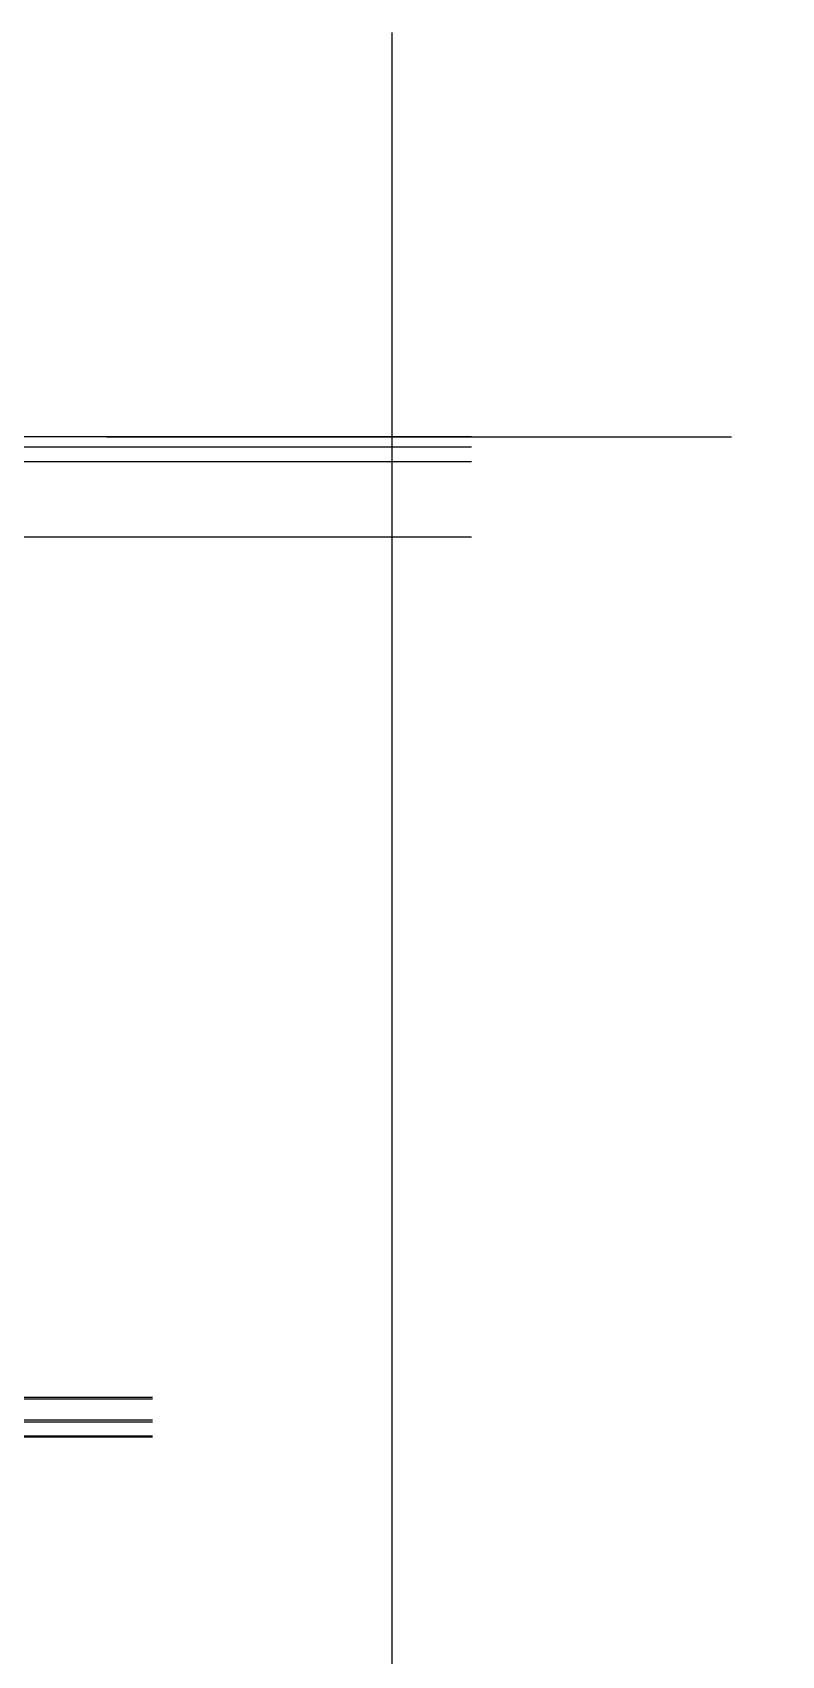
# Model space of a CAD drawing. Header units: millimetres. Extents: x 434053 to 1059003, y -2417481 to 936527.
# Drawn here: x 660243 to 661741, y -2247288 to -2244044 of the extents above; entities that cross this region are included whole.
import ezdxf

# ---------------------------------------------------------------- set-up
doc = ezdxf.new("R2010")
doc.units = ezdxf.units.MM
doc.header["$LTSCALE"] = 1000
doc.header["$MEASUREMENT"] = 0
for name, pattern in [('CENTER', [2, 1.25, -0.25, 0.25, -0.25]), ('HIDDEN', [9.525, 6.35, -3.175]), ('HIDDENX2', [19.05, 12.7, -6.35])]:
    doc.linetypes.add(name, pattern=pattern)
for name, color, linetype in [('ALUM', 1, 'Continuous'), ('GRID', 8, 'CENTER'), ('HZHZNEWPLOTLAYER#@$TT', 7, 'Continuous'), ('STEEL-V', 71, 'Continuous'), ('STRUCTURE', 5, 'Continuous')]:
    doc.layers.add(name, color=color, linetype=linetype)

# ---------------------------------------------------------------- blocks, each defined once
blk = doc.blocks.new('A$C4AEA3CD0')
at = {"layer": 'ALUM', "linetype": 'ByBlock', "elevation": 0}
blk.add_lwpolyline([(12092.39, 6737.96), (11453.2, 6737.96), (11453.2, 6762.96), (11456.2, 6762.96), (11456.2, 6740.96), (12092.39, 6740.96)], dxfattribs=at)
at = {"layer": 'GRID'}
for p, q in [((0, 8737.96), (13349.88, 8737.96)), ((12729.83, 8737.96, 0), (9572.44, 8737.96, 0))]:
    blk.add_line(p, q, dxfattribs=at)
at = {"layer": 'STEEL-V', "linetype": 'HIDDEN'}
for p, q in [((12092.39, 6813.96, 0), (10635.7, 6813.96, 0)), ((12092.39, 6771.96, 0), (10635.7, 6771.96, 0))]:
    blk.add_line(p, q, dxfattribs=at)
at = {"layer": 'STEEL-V', "elevation": 0}
blk.add_lwpolyline([(12092.39, 6767.96), (10635.7, 6767.96), (10635.7, 6817.96), (12092.39, 6817.96)], dxfattribs=at)
at = {"layer": 'STRUCTURE', "linetype": 'HIDDENX2'}
blk.add_line((12570.7, 9546.13, 0), (12570.7, 1811.77, 0), dxfattribs=at)
at = {"layer": 'STRUCTURE', "linetype": 'HIDDENX2', "elevation": 0}
blk.add_lwpolyline([(12729.83, 8737.96), (10665.7, 8737.96), (10665.7, 8717.96), (12729.83, 8717.96)], dxfattribs=at)
at = {"layer": 'STRUCTURE', "elevation": 0}
blk.add_lwpolyline([(12729.83, 8687.96), (10970.7, 8687.96), (10970.7, 8587.96), (10720.7, 8587.96), (10720.7, 8337.96), (10970.7, 8337.96), (10970.7, 7887.96), (11570.7, 7887.96), (11570.7, 8537.96), (12729.83, 8537.96)], dxfattribs=at)

msp = doc.modelspace()

# ---------------------------------------------------------------- block references
at = {"layer": 'HZHZNEWPLOTLAYER#@$TT'}
msp.add_blockref('A$C4AEA3CD0', (648390.6, -2253589.6), dxfattribs=at)

doc.saveas('drawing.dxf')
